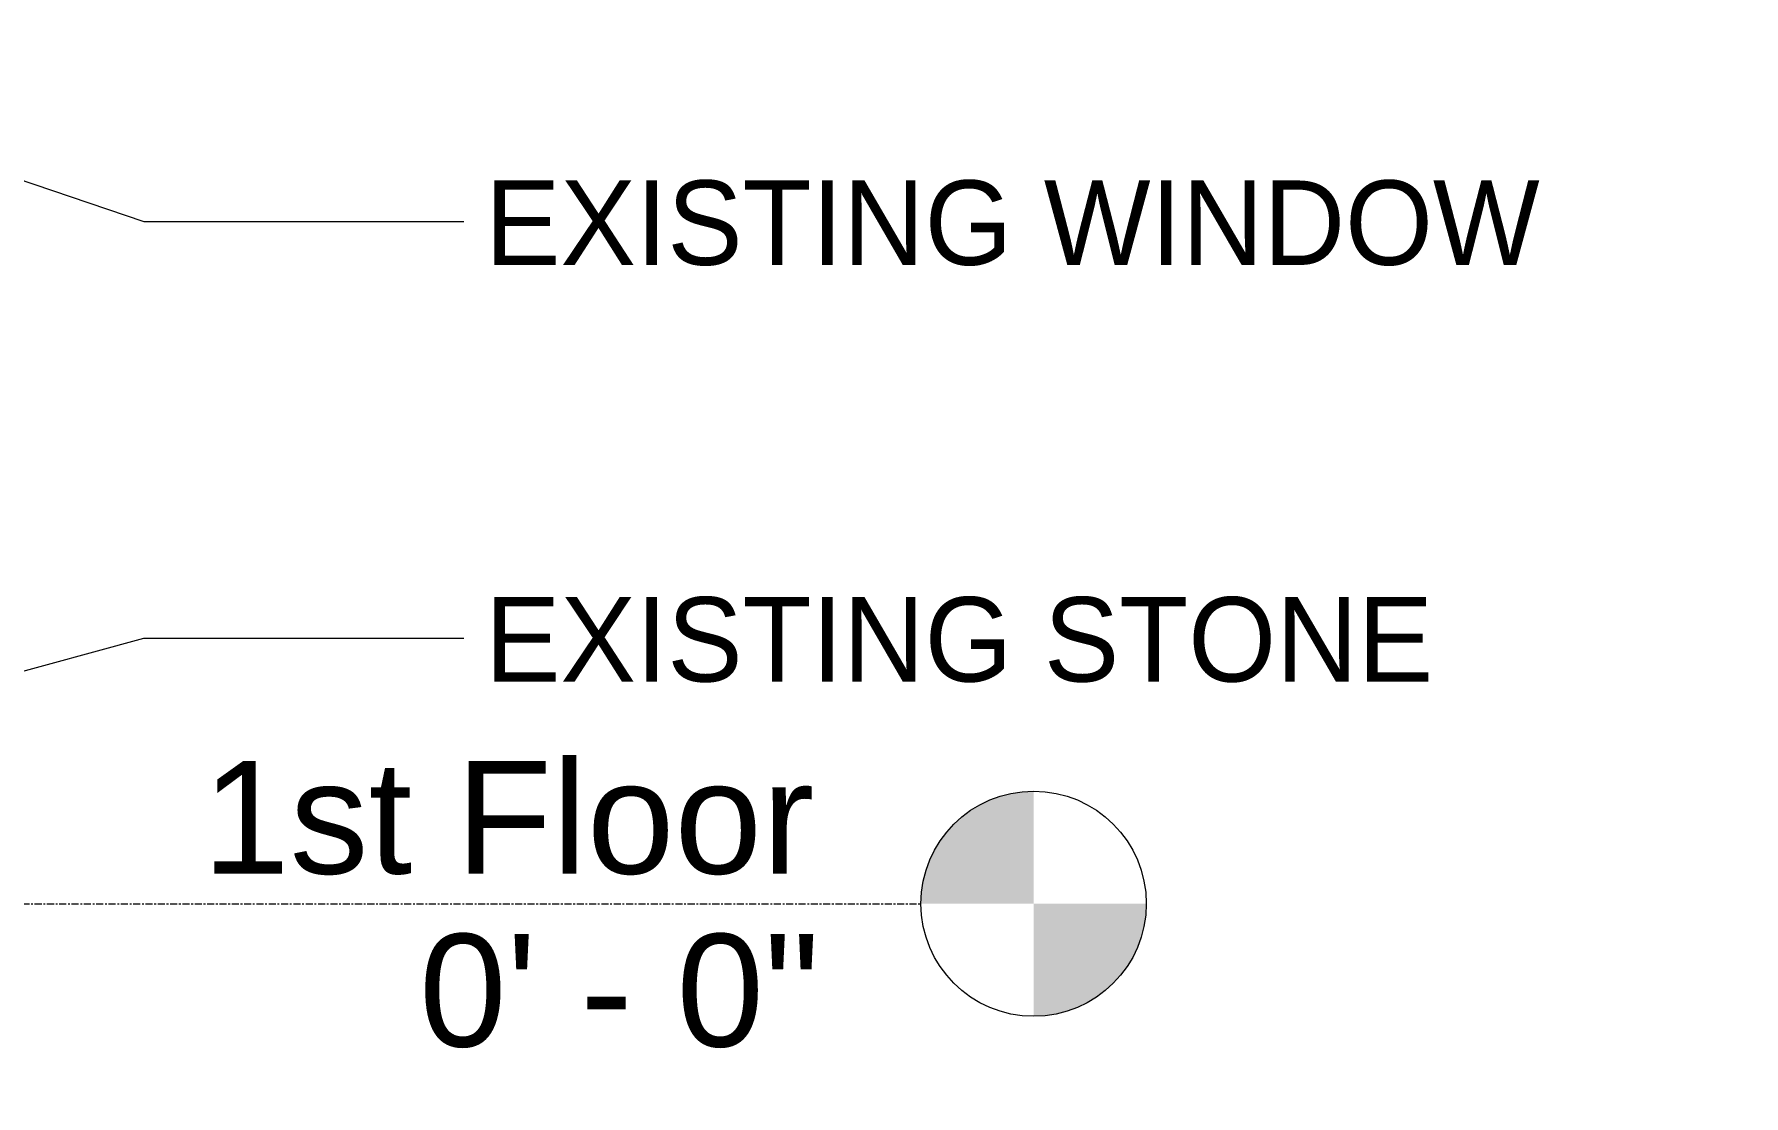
# Model space of a CAD drawing. Header units: inches. Extents: x -1460 to -268, y -77 to 274.
# Drawn here: x -1004.3 to -882.9, y -13.6 to 61.8 of the extents above; entities that cross this region are included whole.
import ezdxf

# ---------------------------------------------------------------- set-up
doc = ezdxf.new("R2010")
doc.units = ezdxf.units.IN
doc.header["$MEASUREMENT"] = 0
doc.linetypes.add('Grid Line 1_2_', pattern=[0.875, 0.5, -0.125, 0.125, -0.125])
for name, color, linetype, lineweight in [('A-FLOR-LEVL', 51, 'Continuous', 9), ('A-FLOR-LEVL-1', 51, 'Grid Line 1_2_', 9), ('G-ANNO-TEXT', 231, 'Continuous', 9)]:
    doc.layers.add(name, color=color, linetype=linetype, lineweight=lineweight)
doc.styles.add('Arial', font='arial.ttf', dxfattribs={"height": 8})
doc.styles.add('Century Gothic', font='ufonts.com_century-gothic.ttf', dxfattribs={"height": 6})

# ---------------------------------------------------------------- blocks, each defined once
blk = doc.blocks.new('Level - Level Head - Circle-50818-Elevation - North')
at = {"layer": 'A-FLOR-LEVL'}
h = blk.add_hatch(color=256, dxfattribs=at)
edge = h.paths.add_edge_path(flags=0)
edge.add_line((-933.3, 0), (-941.3, 0))
edge.add_arc((-933.3, 0), 8, 90, 180, ccw=False)
edge.add_line((-933.3, 8), (-933.3, 0))
h = blk.add_hatch(color=256, dxfattribs=at)
edge = h.paths.add_edge_path(flags=0)
edge.add_line((-933.3, -8), (-933.3, 0))
edge.add_line((-933.3, 0), (-925.3, 0))
edge.add_arc((-933.3, 0), 8, 270, 360, ccw=False)
blk.add_circle((-933.3, 0), 8, dxfattribs=at)

msp = doc.modelspace()

# ---------------------------------------------------------------- linework, layer by layer
at = {"layer": 'G-ANNO-TEXT'}
for p, q in [((-1035.65, 61.77), (-996.48, 48.46)), ((-996.48, 48.46), (-972.25, 48.46)), ((-996.48, 18.86), (-972.25, 18.86))]:
    msp.add_line(p, q, dxfattribs=at)

# ---------------------------------------------------------------- block references
at = {"layer": 'A-FLOR-LEVL'}
msp.add_blockref('Level - Level Head - Circle-50818-Elevation - North', (0, 0), dxfattribs=at)

# ---------------------------------------------------------------- texts
at = {"layer": 'A-FLOR-LEVL', "insert": (-948.87, 10.13), "char_height": 8, "width": 51.9073, "attachment_point": 3, "line_spacing_factor": 0.941778, "style": 'Arial', "bg_fill": 3, "box_fill_scale": 1.25, "bg_fill_color": 256, "bg_fill_true_color": 13158600, "bg_fill_transparency": 0}
msp.add_mtext('1st Floor', dxfattribs=at)

# ---------------------------------------------------------------- next in the draw order: linework, layer by layer
at = {"layer": 'G-ANNO-TEXT'}
msp.add_line((-1116.08, -13.65), (-996.48, 18.86), dxfattribs=at)

# ---------------------------------------------------------------- next in the draw order: texts
at = {"layer": 'A-FLOR-LEVL', "insert": (-948.48, -2.15), "char_height": 8, "width": 33.9846, "attachment_point": 3, "line_spacing_factor": 0.941778, "style": 'Arial', "bg_fill": 3, "box_fill_scale": 1.25, "bg_fill_color": 256, "bg_fill_true_color": 13158600, "bg_fill_transparency": 0}
msp.add_mtext('0\' - 0"', dxfattribs=at)
at = {"layer": 'G-ANNO-TEXT', "char_height": 6, "attachment_point": 1, "line_spacing_factor": 0.984502, "style": 'Century Gothic', "bg_fill": 3, "box_fill_scale": 1.25, "bg_fill_color": 256, "bg_fill_true_color": 13158600, "bg_fill_transparency": 0}
for s, insert, width in [('EXISTING WINDOW', (-972.25, 51.38), 87.8824), ('EXISTING STONE', (-972.25, 21.78), 73.8242)]:
    msp.add_mtext(s, dxfattribs=dict(at, insert=insert, width=width))

# ---------------------------------------------------------------- next in the draw order: linework, layer by layer
at = {"layer": 'A-FLOR-LEVL-1'}
msp.add_line((-1407.62, 0), (-941.3, 0), dxfattribs=at)

doc.saveas('drawing.dxf')
